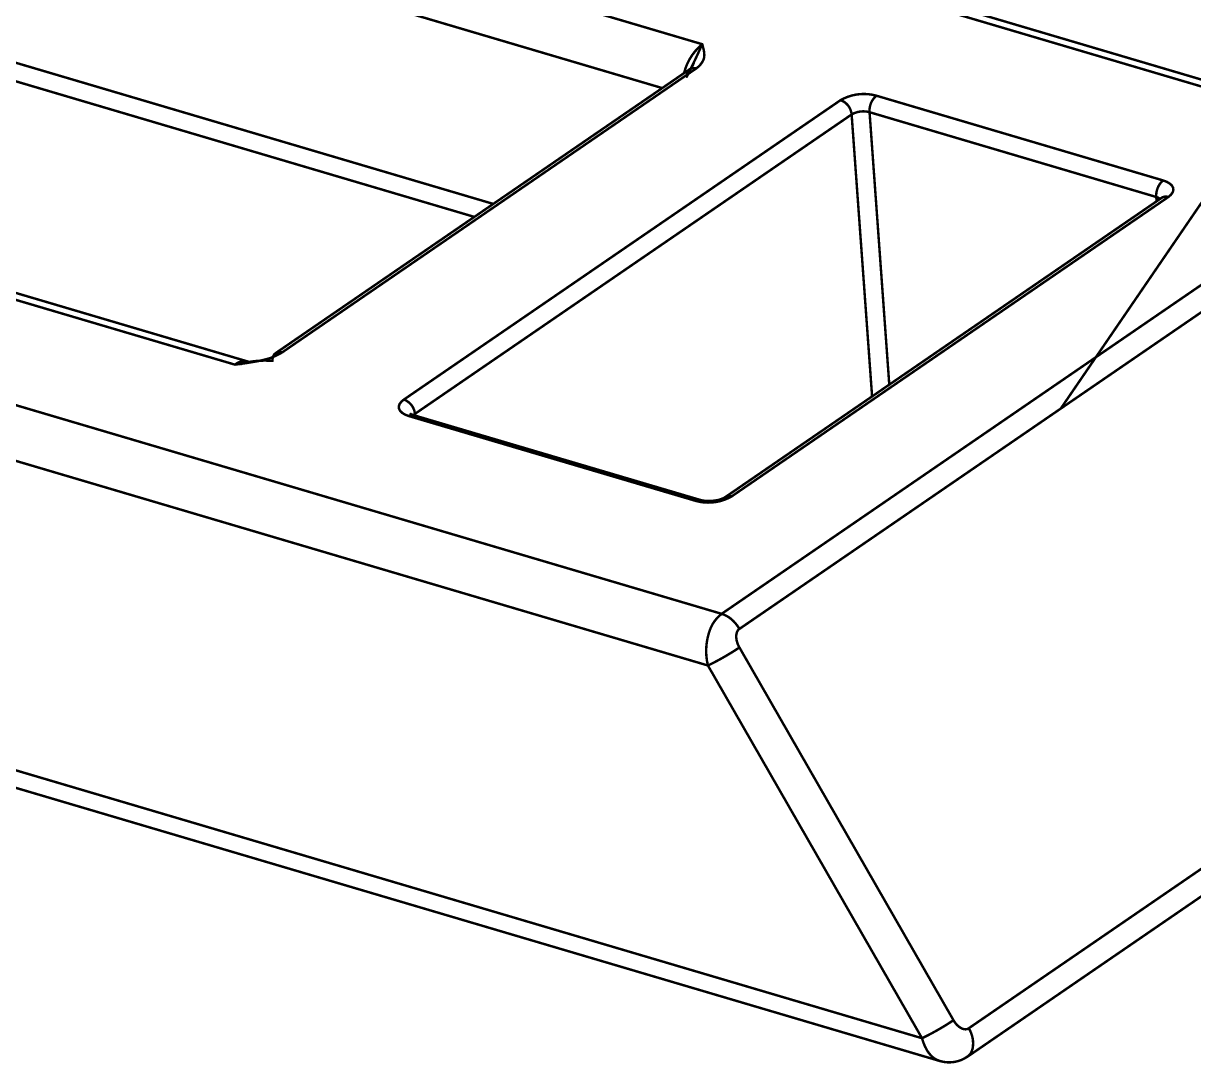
# Model space of a CAD drawing. Header units: inches. Extents: x 0 to 35.2, y -0.7 to 15.9.
# Drawn here: x 34.214 to 34.4536, y 9.4646 to 9.6776 of the extents above; entities that cross this region are included whole.
import ezdxf

# ---------------------------------------------------------------- set-up
doc = ezdxf.new("R2010")
doc.units = ezdxf.units.IN
doc.header["$MEASUREMENT"] = 0
doc.layers.add('Board Outline', color=216, linetype='Continuous')
doc.layers.add('Dimensions', color=6, linetype='Continuous')

msp = doc.modelspace()

# ---------------------------------------------------------------- linework, layer by layer
at = {"layer": 'Board Outline', "const_width": 0.0005}
msp.add_lwpolyline([(34.42644, 9.59877), (34.60359, 9.85781)], dxfattribs=at)
at = {"layer": 'Board Outline', "const_width": 0.00025}
msp.add_lwpolyline([(34.42632, 9.59877, 1), (34.42657, 9.59877, 1)], format="xyb", close=True, dxfattribs=at)
at = {"layer": 'Dimensions', "const_width": 0.0005}
for points in [[(33.8725, 9.83837), (34.50087, 9.65263)], [(33.86976, 9.83775), (34.49663, 9.65247)], [(33.86248, 9.81835), (34.35301, 9.67336)], [(33.86457, 9.80633), (34.34481, 9.66438)], [(33.76677, 9.75274), (34.2573, 9.60775)], [(33.77304, 9.75231), (34.26004, 9.60836)], [(33.73012, 9.74202), (34.35698, 9.55673)], [(33.72591, 9.73186), (34.35417, 9.54615)], [(34.20265, 9.67245), (34.31022, 9.64066)], [(34.35192, 9.67098), (34.35301, 9.67336)], [(34.20125, 9.66907), (34.30634, 9.638)], [(34.26561, 9.61009), (34.35046, 9.66825)], [(34.26693, 9.61023), (34.35177, 9.6684)], [(34.34984, 9.6667), (34.35059, 9.66822)], [(34.2919, 9.6006), (34.38134, 9.66191)], [(34.38867, 9.66282), (34.44739, 9.64547)], [(34.29416, 9.59767), (34.3836, 9.65898)], [(34.3836, 9.65898), (34.38779, 9.60124)], [(34.38727, 9.65944), (34.44599, 9.64208)], [(34.38727, 9.65944), (34.39131, 9.60366)], [(34.35698, 9.55673), (34.49663, 9.65247)], [(34.36062, 9.55364), (34.50027, 9.64937)], [(34.44739, 9.64547), (34.44815, 9.64518)], [(34.44815, 9.64518), (34.44876, 9.64483)], [(34.44876, 9.64483), (34.4492, 9.64441)], [(34.4492, 9.64441), (34.44944, 9.64396)], [(34.44944, 9.64396), (34.44949, 9.64348)], [(34.3577, 9.58061), (34.44713, 9.64193)], [(34.35901, 9.58076), (34.44845, 9.64207)], [(34.44599, 9.64208), (34.44606, 9.64119)], [(34.44713, 9.64193), (34.44718, 9.64196)], [(34.44718, 9.64196), (34.44721, 9.64199)], [(34.44721, 9.64199), (34.44723, 9.642)], [(34.44845, 9.64207), (34.44898, 9.64252)], [(34.44898, 9.64252), (34.44933, 9.64299)], [(34.44933, 9.64299), (34.44949, 9.64348)], [(33.90455, 9.61569), (34.39802, 9.46983)], [(33.90687, 9.61141), (34.40205, 9.46505)], [(34.25751, 9.60783), (34.25915, 9.60813)], [(34.29137, 9.60016), (34.2919, 9.6006)], [(34.29086, 9.5992), (34.29102, 9.59968)], [(34.29086, 9.5992), (34.29091, 9.59872)], [(34.29091, 9.59872), (34.29115, 9.59826)], [(34.29102, 9.59968), (34.29137, 9.60016)], [(34.29115, 9.59826), (34.29159, 9.59785)], [(34.29159, 9.59785), (34.2922, 9.59749)], [(34.2922, 9.59749), (34.29296, 9.59721)], [(34.29296, 9.59721), (34.35168, 9.57985)], [(34.29387, 9.59741), (34.2939, 9.59745)], [(34.29387, 9.59741), (34.35259, 9.58005)], [(34.29387, 9.59741), (34.2939, 9.5974)], [(34.2939, 9.59745), (34.29416, 9.59767)], [(34.29416, 9.59767), (34.29419, 9.59732)], [(34.40759, 9.47187), (34.54724, 9.5676)], [(34.40726, 9.466), (34.5469, 9.56174)], [(34.36001, 9.5526), (34.36002, 9.55264)], [(34.36002, 9.55264), (34.36003, 9.55268)], [(34.36003, 9.55268), (34.36004, 9.55271)], [(34.36004, 9.55271), (34.36005, 9.55275)], [(34.36005, 9.55275), (34.36006, 9.55279)], [(34.36006, 9.55279), (34.36007, 9.55282)], [(34.36007, 9.55282), (34.36008, 9.55286)], [(34.36008, 9.55286), (34.36009, 9.55289)], [(34.36009, 9.55289), (34.3601, 9.55292)], [(34.3601, 9.55292), (34.36011, 9.55296)], [(34.36011, 9.55296), (34.36012, 9.55299)], [(34.36012, 9.55299), (34.36014, 9.55302)], [(34.36014, 9.55302), (34.36015, 9.55305)], [(34.36015, 9.55305), (34.36016, 9.55308)], [(34.36016, 9.55308), (34.36018, 9.55312)], [(34.36018, 9.55312), (34.36019, 9.55315)], [(34.36019, 9.55315), (34.36021, 9.55318)], [(34.36021, 9.55318), (34.36023, 9.5532)], [(34.36023, 9.5532), (34.36024, 9.55323)], [(34.36024, 9.55323), (34.36026, 9.55326)], [(34.36026, 9.55326), (34.36028, 9.55329)], [(34.36028, 9.55329), (34.3603, 9.55331)], [(34.3603, 9.55331), (34.36031, 9.55334)], [(34.36031, 9.55334), (34.36033, 9.55337)], [(34.36033, 9.55337), (34.36035, 9.55339)], [(34.36035, 9.55339), (34.36037, 9.55342)], [(34.36037, 9.55342), (34.36039, 9.55344)], [(34.36039, 9.55344), (34.36041, 9.55346)], [(34.36041, 9.55346), (34.36043, 9.55348)], [(34.36043, 9.55348), (34.36046, 9.55351)], [(34.36046, 9.55351), (34.36048, 9.55353)], [(34.36048, 9.55353), (34.3605, 9.55355)], [(34.3605, 9.55355), (34.36052, 9.55357)], [(34.36052, 9.55357), (34.36055, 9.55359)], [(34.36055, 9.55359), (34.36057, 9.55361)], [(34.36057, 9.55361), (34.36059, 9.55362)], [(34.36059, 9.55362), (34.36062, 9.55364)], [(34.35997, 9.55229), (34.35998, 9.55233)], [(34.35997, 9.55225), (34.35997, 9.55229)], [(34.35997, 9.55221), (34.35997, 9.55225)], [(34.35997, 9.55217), (34.35997, 9.55221)], [(34.35997, 9.55212), (34.35997, 9.55217)], [(34.35997, 9.55208), (34.35997, 9.55212)], [(34.35997, 9.55208), (34.35997, 9.55204)], [(34.35997, 9.55204), (34.35997, 9.552)], [(34.35997, 9.552), (34.35997, 9.55195)], [(34.35997, 9.55195), (34.35997, 9.55191)], [(34.35997, 9.55191), (34.35997, 9.55187)], [(34.35997, 9.55187), (34.35998, 9.55182)], [(34.35998, 9.55237), (34.35999, 9.55241)], [(34.35998, 9.55233), (34.35998, 9.55237)], [(34.35998, 9.55182), (34.35998, 9.55178)], [(34.35998, 9.55178), (34.35998, 9.55174)], [(34.35998, 9.55174), (34.35999, 9.55169)], [(34.35999, 9.55249), (34.36, 9.55253)], [(34.35999, 9.55245), (34.35999, 9.55249)], [(34.35999, 9.55241), (34.35999, 9.55245)], [(34.35999, 9.55169), (34.35999, 9.55165)], [(34.35999, 9.55165), (34.36, 9.5516)], [(34.36, 9.55253), (34.36001, 9.55257)], [(34.36, 9.5516), (34.36001, 9.55156)], [(34.36001, 9.55257), (34.36001, 9.5526)], [(34.36001, 9.55156), (34.36001, 9.55151)], [(34.36001, 9.55151), (34.36002, 9.55147)], [(34.36002, 9.55147), (34.36003, 9.55142)], [(34.36003, 9.55142), (34.36004, 9.55138)], [(34.36004, 9.55138), (34.36005, 9.55133)], [(34.36005, 9.55133), (34.36005, 9.55129)], [(34.36005, 9.55129), (34.36006, 9.55124)], [(34.36006, 9.55124), (34.36008, 9.55119)], [(34.36008, 9.55119), (34.36009, 9.55115)], [(34.36009, 9.55115), (34.3601, 9.5511)], [(34.3601, 9.5511), (34.36011, 9.55106)], [(34.36011, 9.55106), (34.36012, 9.55101)], [(34.36012, 9.55101), (34.36014, 9.55096)], [(34.36014, 9.55096), (34.36015, 9.55092)], [(34.36015, 9.55092), (34.36016, 9.55087)], [(34.36016, 9.55087), (34.36018, 9.55083)], [(34.36018, 9.55083), (34.36019, 9.55078)], [(34.36019, 9.55078), (34.36021, 9.55073)], [(34.36021, 9.55073), (34.36022, 9.55069)], [(34.36022, 9.55069), (34.36024, 9.55064)], [(34.36024, 9.55064), (34.36026, 9.5506)], [(34.36026, 9.5506), (34.36027, 9.55055)], [(34.36027, 9.55055), (34.36029, 9.55051)], [(34.36029, 9.55051), (34.36031, 9.55046)], [(34.36031, 9.55046), (34.36033, 9.55041)], [(34.36033, 9.55041), (34.36035, 9.55037)], [(34.36035, 9.55037), (34.36037, 9.55032)], [(34.36037, 9.55032), (34.36039, 9.55028)], [(34.36039, 9.55028), (34.36041, 9.55023)], [(34.36041, 9.55023), (34.36043, 9.55019)], [(34.36043, 9.55019), (34.36045, 9.55015)], [(34.36045, 9.55015), (34.36047, 9.5501)], [(34.36047, 9.5501), (34.3605, 9.55006)], [(34.3605, 9.55006), (34.36052, 9.55001)], [(34.36052, 9.55001), (34.36054, 9.54997)], [(34.36054, 9.54997), (34.36057, 9.54993)], [(34.36057, 9.54993), (34.36059, 9.54988)], [(34.36059, 9.54988), (34.36062, 9.54984)], [(34.36062, 9.54984), (34.40446, 9.47352)], [(34.35417, 9.54615), (34.39802, 9.46983)], [(34.40446, 9.47352), (34.40448, 9.47348)], [(34.40448, 9.47348), (34.40451, 9.47343)], [(34.40451, 9.47343), (34.40453, 9.47339)], [(34.40453, 9.47339), (34.40456, 9.47335)], [(34.40456, 9.47335), (34.40459, 9.47331)], [(34.40459, 9.47331), (34.40461, 9.47327)], [(34.40461, 9.47327), (34.40464, 9.47323)], [(34.40464, 9.47323), (34.40467, 9.47319)], [(34.40467, 9.47319), (34.40469, 9.47314)], [(34.40469, 9.47314), (34.40472, 9.47311)], [(34.40472, 9.47311), (34.40475, 9.47307)], [(34.40475, 9.47307), (34.40478, 9.47303)], [(34.40478, 9.47303), (34.40481, 9.47299)], [(34.40481, 9.47299), (34.40484, 9.47295)], [(34.40484, 9.47295), (34.40487, 9.47291)], [(34.40487, 9.47291), (34.4049, 9.47287)], [(34.4049, 9.47287), (34.40493, 9.47284)], [(34.40493, 9.47284), (34.40496, 9.4728)], [(34.40496, 9.4728), (34.40499, 9.47276)], [(34.40499, 9.47276), (34.40502, 9.47273)], [(34.40502, 9.47273), (34.40505, 9.47269)], [(34.40505, 9.47269), (34.40508, 9.47266)], [(34.40508, 9.47266), (34.40511, 9.47262)], [(34.40511, 9.47262), (34.40514, 9.47259)], [(34.40514, 9.47259), (34.40518, 9.47256)], [(34.40518, 9.47256), (34.40521, 9.47252)], [(34.40521, 9.47252), (34.40524, 9.47249)], [(34.40524, 9.47249), (34.40527, 9.47246)], [(34.40527, 9.47246), (34.40531, 9.47243)], [(34.40531, 9.47243), (34.40534, 9.4724)], [(34.40534, 9.4724), (34.40537, 9.47237)], [(34.40537, 9.47237), (34.40541, 9.47234)], [(34.40541, 9.47234), (34.40544, 9.47231)], [(34.40544, 9.47231), (34.40547, 9.47228)], [(34.40547, 9.47228), (34.40551, 9.47225)], [(34.40551, 9.47225), (34.40554, 9.47223)], [(34.40554, 9.47223), (34.40558, 9.4722)], [(34.40558, 9.4722), (34.40561, 9.47217)], [(34.40561, 9.47217), (34.40564, 9.47215)], [(34.40564, 9.47215), (34.40568, 9.47212)], [(34.40568, 9.47212), (34.40571, 9.4721)], [(34.40571, 9.4721), (34.40575, 9.47207)], [(34.40575, 9.47207), (34.40578, 9.47205)], [(34.40578, 9.47205), (34.40582, 9.47203)], [(34.40582, 9.47203), (34.40585, 9.47201)], [(34.40585, 9.47201), (34.40589, 9.47198)], [(34.40589, 9.47198), (34.40592, 9.47196)], [(34.40592, 9.47196), (34.40596, 9.47194)], [(34.40596, 9.47194), (34.40599, 9.47192)], [(34.40599, 9.47192), (34.40602, 9.47191)], [(34.40602, 9.47191), (34.40606, 9.47189)], [(34.40606, 9.47189), (34.40609, 9.47187)], [(34.40609, 9.47187), (34.40613, 9.47185)], [(34.40613, 9.47185), (34.40616, 9.47184)], [(34.40616, 9.47184), (34.4062, 9.47182)], [(34.4062, 9.47182), (34.40623, 9.47181)], [(34.40623, 9.47181), (34.40627, 9.47179)], [(34.40627, 9.47179), (34.4063, 9.47178)], [(34.4063, 9.47178), (34.40634, 9.47177)], [(34.40634, 9.47177), (34.40637, 9.47176)], [(34.40637, 9.47176), (34.40641, 9.47175)], [(34.40641, 9.47175), (34.40644, 9.47173)], [(34.40644, 9.47173), (34.40647, 9.47173)], [(34.40647, 9.47173), (34.40651, 9.47172)], [(34.40651, 9.47172), (34.40654, 9.47171)], [(34.40654, 9.47171), (34.40658, 9.4717)], [(34.40658, 9.4717), (34.40661, 9.47169)], [(34.40661, 9.47169), (34.40664, 9.47169)], [(34.40664, 9.47169), (34.40668, 9.47168)], [(34.40668, 9.47168), (34.40671, 9.47168)], [(34.40671, 9.47168), (34.40674, 9.47167)], [(34.40674, 9.47167), (34.40678, 9.47167)], [(34.40678, 9.47167), (34.40681, 9.47167)], [(34.40681, 9.47167), (34.40684, 9.47167)], [(34.40684, 9.47167), (34.40687, 9.47166)], [(34.40687, 9.47166), (34.40691, 9.47166)], [(34.40691, 9.47166), (34.40694, 9.47166)], [(34.40694, 9.47166), (34.40697, 9.47166)], [(34.40697, 9.47166), (34.407, 9.47167)], [(34.407, 9.47167), (34.40703, 9.47167)], [(34.40703, 9.47167), (34.40706, 9.47167)], [(34.40706, 9.47167), (34.40709, 9.47168)], [(34.40709, 9.47168), (34.40712, 9.47168)], [(34.40712, 9.47168), (34.40715, 9.47169)], [(34.40715, 9.47169), (34.40718, 9.47169)], [(34.40718, 9.47169), (34.40721, 9.4717)], [(34.40721, 9.4717), (34.40724, 9.47171)], [(34.40724, 9.47171), (34.40727, 9.47171)], [(34.40727, 9.47171), (34.4073, 9.47172)], [(34.4073, 9.47172), (34.40733, 9.47173)], [(34.40733, 9.47173), (34.40736, 9.47174)], [(34.40736, 9.47174), (34.40738, 9.47175)], [(34.40738, 9.47175), (34.40741, 9.47177)], [(34.40741, 9.47177), (34.40744, 9.47178)], [(34.40744, 9.47178), (34.40747, 9.47179)], [(34.40747, 9.47179), (34.40749, 9.47181)], [(34.40749, 9.47181), (34.40752, 9.47182)], [(34.40752, 9.47182), (34.40754, 9.47184)], [(34.40754, 9.47184), (34.40757, 9.47185)], [(34.40757, 9.47185), (34.40759, 9.47187)]]:
    msp.add_lwpolyline(points, dxfattribs=at)
for points in [[(34.34928, 9.66744, -0.163837), (34.35301, 9.67336)], [(34.35301, 9.67336, -0.013969), (34.35327, 9.67237)], [(34.35192, 9.67098, -0.005117), (34.35059, 9.66822)], [(34.35332, 9.67035, -0.148823), (34.35177, 9.6684)], [(34.35327, 9.67237, -0.042697), (34.35342, 9.67137)], [(34.35342, 9.67137, -0.07954), (34.35332, 9.67035)], [(34.3499, 9.66739, -0.224634), (34.35057, 9.66832)], [(34.35059, 9.66834, -0.018226), (34.3504, 9.6682)], [(34.35057, 9.66832, -0.184757), (34.35177, 9.6684)], [(34.35078, 9.66852, -0.047562), (34.35059, 9.66834)], [(34.35094, 9.66877, -0.053306), (34.35078, 9.66852)], [(34.35124, 9.66944, -0.030001), (34.35094, 9.66877)], [(34.34984, 9.6667, -0.039368), (34.3499, 9.66739)], [(34.38134, 9.66191, -0.200602), (34.38867, 9.66282)], [(34.38134, 9.66191, -0.290623), (34.3836, 9.65898)], [(34.38727, 9.65944, -0.239837), (34.38867, 9.66282)], [(34.3836, 9.65898, -0.200602), (34.38727, 9.65944)], [(34.44599, 9.64208, -0.239837), (34.44739, 9.64547)], [(34.44599, 9.64208, -0.113803), (34.44677, 9.64168)], [(34.44713, 9.64193, -0.230341), (34.44845, 9.64207)], [(34.44723, 9.642, -15.523691), (34.44723, 9.642)], [(34.2653, 9.60978, -0.333181), (34.26693, 9.61023)], [(34.26693, 9.61023, -0.028321), (34.2654, 9.60944)], [(34.2573, 9.60775, -0.234746), (34.26001, 9.60837)], [(34.26152, 9.60838, -0.013431), (34.2573, 9.60775)], [(34.25858, 9.60787, -0.017977), (34.25941, 9.60829)], [(34.25915, 9.60813, -0.009772), (34.26075, 9.60839)], [(34.25941, 9.60829, -0.050543), (34.2597, 9.60839)], [(34.2597, 9.60839, -0.095775), (34.25989, 9.60839)], [(34.25989, 9.60839, -0.058675), (34.26001, 9.60835)], [(34.26075, 9.60839, -0.01844), (34.26226, 9.60855)], [(34.26355, 9.60882, -0.017766), (34.26152, 9.60838)], [(34.26226, 9.60855, -0.025749), (34.265, 9.60854)], [(34.2654, 9.60944, -0.037507), (34.26355, 9.60882)], [(34.265, 9.60854, -0.164106), (34.2653, 9.60978)], [(34.2919, 9.6006, -0.290623), (34.29416, 9.59767)], [(34.29296, 9.59721, -0.237149), (34.29387, 9.59741)], [(34.29332, 9.59764, -4.827814), (34.29331, 9.59765)], [(34.29339, 9.5976, -0.01465), (34.29331, 9.59765)], [(34.29352, 9.59754, -0.03661), (34.29339, 9.5976)], [(34.29387, 9.59741, -0.02068), (34.29352, 9.59754)], [(34.35901, 9.58076, -0.200602), (34.35168, 9.57985)], [(34.35168, 9.57985, -0.234903), (34.35259, 9.58006)], [(34.35357, 9.57987, -0.039025), (34.35259, 9.58005)], [(34.35599, 9.57999, -0.072564), (34.35357, 9.57987)], [(34.3577, 9.58061, -0.094352), (34.35599, 9.57999)], [(34.35771, 9.58063, -0.22594), (34.35901, 9.58076)], [(34.35456, 9.55339, -0.143634), (34.35698, 9.55673)], [(34.35698, 9.55673, -0.122284), (34.35937, 9.55526)], [(34.35937, 9.55526, -0.063477), (34.36062, 9.55364)], [(34.35417, 9.54615, -0.149235), (34.35456, 9.55339)], [(34.35947, 9.54909, -0.013992), (34.35671, 9.54746)], [(34.36062, 9.54984, -0.004807), (34.35947, 9.54909)], [(34.35671, 9.54746, -0.015908), (34.35417, 9.54615)], [(34.40199, 9.47196, -0.014201), (34.3992, 9.47042)], [(34.40446, 9.47352, -0.015194), (34.40199, 9.47196)], [(34.40759, 9.47187, -0.184827), (34.40839, 9.46778)], [(34.3992, 9.47042, -0.005116), (34.39802, 9.46983)], [(34.39903, 9.46737, -0.068442), (34.39802, 9.46983)], [(34.39975, 9.46641, -0.042882), (34.39903, 9.46737)], [(34.40057, 9.46568, -0.064772), (34.39975, 9.46641)], [(34.40795, 9.4667, -0.149546), (34.40715, 9.46599)], [(34.40839, 9.46778, -0.080656), (34.40795, 9.4667)], [(34.40148, 9.46525, -0.056444), (34.40057, 9.46568)], [(34.40717, 9.46596, -0.240384), (34.40123, 9.46532)]]:
    msp.add_lwpolyline(points, format="xyb", dxfattribs=at)
at = {"layer": 'Dimensions', "const_width": 0.00025}
for points in [[(34.35289, 9.67336, 1), (34.35314, 9.67336, 1)], [(34.35289, 9.67336, 1), (34.35314, 9.67336, 1)], [(34.35289, 9.67336, 1), (34.35314, 9.67336, 1)], [(34.35289, 9.67336, 1), (34.35314, 9.67336, 1)], [(34.3518, 9.67098, 1), (34.35205, 9.67098, 1)], [(34.3518, 9.67098, 1), (34.35205, 9.67098, 1)], [(34.35315, 9.67237, 1), (34.3534, 9.67237, 1)], [(34.35315, 9.67237, 1), (34.3534, 9.67237, 1)], [(34.35319, 9.67035, 1), (34.35344, 9.67035, 1)], [(34.35319, 9.67035, 1), (34.35344, 9.67035, 1)], [(34.35329, 9.67137, 1), (34.35354, 9.67137, 1)], [(34.35329, 9.67137, 1), (34.35354, 9.67137, 1)], [(34.35027, 9.6682, 1), (34.35052, 9.6682, 1)], [(34.35033, 9.66825, 1), (34.35058, 9.66825, 1)], [(34.35045, 9.66832, 1), (34.3507, 9.66832, 1)], [(34.35045, 9.66832, 1), (34.3507, 9.66832, 1)], [(34.35047, 9.66834, 1), (34.35072, 9.66834, 1)], [(34.35047, 9.66834, 1), (34.35072, 9.66834, 1)], [(34.35046, 9.66822, 1), (34.35072, 9.66822, 1)], [(34.35046, 9.66822, 1), (34.35072, 9.66822, 1)], [(34.35065, 9.66852, 1), (34.3509, 9.66852, 1)], [(34.35065, 9.66852, 1), (34.3509, 9.66852, 1)], [(34.35082, 9.66877, 1), (34.35107, 9.66877, 1)], [(34.35082, 9.66877, 1), (34.35107, 9.66877, 1)], [(34.35112, 9.66944, 1), (34.35137, 9.66944, 1)], [(34.35165, 9.6684, 1), (34.3519, 9.6684, 1)], [(34.35165, 9.6684, 1), (34.3519, 9.6684, 1)], [(34.35165, 9.6684, 1), (34.3519, 9.6684, 1)], [(34.34916, 9.66744, 1), (34.34941, 9.66744, 1)], [(34.34972, 9.6667, 1), (34.34997, 9.6667, 1)], [(34.34972, 9.6667, 1), (34.34997, 9.6667, 1)], [(34.34978, 9.66739, 1), (34.35003, 9.66739, 1)], [(34.34978, 9.66739, 1), (34.35003, 9.66739, 1)], [(34.34469, 9.66438, 1), (34.34494, 9.66438, 1)], [(34.38121, 9.66191, 1), (34.38146, 9.66191, 1)], [(34.38121, 9.66191, 1), (34.38146, 9.66191, 1)], [(34.38121, 9.66191, 1), (34.38146, 9.66191, 1)], [(34.38854, 9.66282, 1), (34.38879, 9.66282, 1)], [(34.38854, 9.66282, 1), (34.38879, 9.66282, 1)], [(34.38854, 9.66282, 1), (34.38879, 9.66282, 1)], [(34.38348, 9.65898, 1), (34.38373, 9.65898, 1)], [(34.38348, 9.65898, 1), (34.38373, 9.65898, 1)], [(34.38348, 9.65898, 1), (34.38373, 9.65898, 1)], [(34.38348, 9.65898, 1), (34.38373, 9.65898, 1)], [(34.38714, 9.65944, 1), (34.38739, 9.65944, 1)], [(34.38714, 9.65944, 1), (34.38739, 9.65944, 1)], [(34.38714, 9.65944, 1), (34.38739, 9.65944, 1)], [(34.38714, 9.65944, 1), (34.38739, 9.65944, 1)], [(34.44727, 9.64547, 1), (34.44752, 9.64547, 1)], [(34.44727, 9.64547, 1), (34.44752, 9.64547, 1)], [(34.44727, 9.64547, 1), (34.44752, 9.64547, 1)], [(34.44803, 9.64518, 1), (34.44828, 9.64518, 1)], [(34.44803, 9.64518, 1), (34.44828, 9.64518, 1)], [(34.44864, 9.64483, 1), (34.44889, 9.64483, 1)], [(34.44864, 9.64483, 1), (34.44889, 9.64483, 1)], [(34.44907, 9.64441, 1), (34.44932, 9.64441, 1)], [(34.44907, 9.64441, 1), (34.44932, 9.64441, 1)], [(34.44932, 9.64396, 1), (34.44957, 9.64396, 1)], [(34.44932, 9.64396, 1), (34.44957, 9.64396, 1)], [(34.44587, 9.64208, 1), (34.44612, 9.64208, 1)], [(34.44587, 9.64208, 1), (34.44612, 9.64208, 1)], [(34.44587, 9.64208, 1), (34.44612, 9.64208, 1)], [(34.44587, 9.64208, 1), (34.44612, 9.64208, 1)], [(34.44665, 9.64168, 1), (34.4469, 9.64168, 1)], [(34.44701, 9.64193, 1), (34.44726, 9.64193, 1)], [(34.44701, 9.64193, 1), (34.44726, 9.64193, 1)], [(34.44701, 9.64193, 1), (34.44726, 9.64193, 1)], [(34.44705, 9.64196, 1), (34.44731, 9.64196, 1)], [(34.44705, 9.64196, 1), (34.44731, 9.64196, 1)], [(34.44709, 9.64199, 1), (34.44734, 9.64199, 1)], [(34.44709, 9.64199, 1), (34.44734, 9.64199, 1)], [(34.44711, 9.642, 1), (34.44736, 9.642, 1)], [(34.44711, 9.642, 1), (34.44736, 9.642, 1)], [(34.44711, 9.642, 1), (34.44736, 9.642, 1)], [(34.44833, 9.64207, 1), (34.44858, 9.64207, 1)], [(34.44833, 9.64207, 1), (34.44858, 9.64207, 1)], [(34.44833, 9.64207, 1), (34.44858, 9.64207, 1)], [(34.44886, 9.64252, 1), (34.44911, 9.64252, 1)], [(34.44886, 9.64252, 1), (34.44911, 9.64252, 1)], [(34.44921, 9.64299, 1), (34.44946, 9.64299, 1)], [(34.44921, 9.64299, 1), (34.44946, 9.64299, 1)], [(34.44936, 9.64348, 1), (34.44961, 9.64348, 1)], [(34.44936, 9.64348, 1), (34.44961, 9.64348, 1)], [(34.31009, 9.64066, 1), (34.31034, 9.64066, 1)], [(34.44593, 9.64119, 1), (34.44618, 9.64119, 1)], [(34.30621, 9.638, 1), (34.30646, 9.638, 1)], [(34.26681, 9.61023, 1), (34.26706, 9.61023, 1)], [(34.26681, 9.61023, 1), (34.26706, 9.61023, 1)], [(34.26681, 9.61023, 1), (34.26706, 9.61023, 1)], [(34.25718, 9.60775, 1), (34.25743, 9.60775, 1)], [(34.25718, 9.60775, 1), (34.25743, 9.60775, 1)], [(34.25718, 9.60775, 1), (34.25743, 9.60775, 1)], [(34.25739, 9.60783, 1), (34.25764, 9.60783, 1)], [(34.25845, 9.60787, 1), (34.2587, 9.60787, 1)], [(34.25903, 9.60813, 1), (34.25928, 9.60813, 1)], [(34.25903, 9.60813, 1), (34.25928, 9.60813, 1)], [(34.25929, 9.60829, 1), (34.25954, 9.60829, 1)], [(34.25929, 9.60829, 1), (34.25954, 9.60829, 1)], [(34.25958, 9.60839, 1), (34.25983, 9.60839, 1)], [(34.25958, 9.60839, 1), (34.25983, 9.60839, 1)], [(34.25976, 9.60839, 1), (34.26001, 9.60839, 1)], [(34.25976, 9.60839, 1), (34.26001, 9.60839, 1)], [(34.25989, 9.60837, 1), (34.26014, 9.60837, 1)], [(34.25989, 9.60835, 1), (34.26014, 9.60835, 1)], [(34.25991, 9.60836, 1), (34.26016, 9.60836, 1)], [(34.26062, 9.60839, 1), (34.26087, 9.60839, 1)], [(34.26062, 9.60839, 1), (34.26087, 9.60839, 1)], [(34.2614, 9.60838, 1), (34.26165, 9.60838, 1)], [(34.2614, 9.60838, 1), (34.26165, 9.60838, 1)], [(34.26213, 9.60855, 1), (34.26238, 9.60855, 1)], [(34.26213, 9.60855, 1), (34.26238, 9.60855, 1)], [(34.26343, 9.60882, 1), (34.26368, 9.60882, 1)], [(34.26342, 9.60882, 1), (34.26367, 9.60882, 1)], [(34.26488, 9.60854, 1), (34.26513, 9.60854, 1)], [(34.26488, 9.60854, 1), (34.26513, 9.60854, 1)], [(34.26517, 9.60978, 1), (34.26542, 9.60978, 1)], [(34.26517, 9.60978, 1), (34.26542, 9.60978, 1)], [(34.26528, 9.60944, 1), (34.26553, 9.60944, 1)], [(34.26528, 9.60944, 1), (34.26553, 9.60944, 1)], [(34.26549, 9.61009, 1), (34.26574, 9.61009, 1)], [(34.39119, 9.60366, 1), (34.39144, 9.60366, 1)], [(34.29177, 9.6006, 1), (34.29202, 9.6006, 1)], [(34.29177, 9.6006, 1), (34.29202, 9.6006, 1)], [(34.29177, 9.6006, 1), (34.29202, 9.6006, 1)], [(34.38766, 9.60124, 1), (34.38791, 9.60124, 1)], [(34.29074, 9.5992, 1), (34.29099, 9.5992, 1)], [(34.29074, 9.5992, 1), (34.29099, 9.5992, 1)], [(34.29078, 9.59872, 1), (34.29103, 9.59872, 1)], [(34.29078, 9.59872, 1), (34.29103, 9.59872, 1)], [(34.29089, 9.59968, 1), (34.29114, 9.59968, 1)], [(34.29089, 9.59968, 1), (34.29114, 9.59968, 1)], [(34.29103, 9.59826, 1), (34.29128, 9.59826, 1)], [(34.29103, 9.59826, 1), (34.29128, 9.59826, 1)], [(34.29124, 9.60016, 1), (34.29149, 9.60016, 1)], [(34.29124, 9.60016, 1), (34.29149, 9.60016, 1)], [(34.29146, 9.59785, 1), (34.29171, 9.59785, 1)], [(34.29146, 9.59785, 1), (34.29171, 9.59785, 1)], [(34.29207, 9.59749, 1), (34.29232, 9.59749, 1)], [(34.29207, 9.59749, 1), (34.29232, 9.59749, 1)], [(34.29283, 9.59721, 1), (34.29308, 9.59721, 1)], [(34.29283, 9.59721, 1), (34.29308, 9.59721, 1)], [(34.29283, 9.59721, 1), (34.29308, 9.59721, 1)], [(34.29319, 9.59765, 1), (34.29344, 9.59765, 1)], [(34.29319, 9.59765, 1), (34.29344, 9.59765, 1)], [(34.29319, 9.59764, 1), (34.29344, 9.59764, 1)], [(34.29327, 9.5976, 1), (34.29352, 9.5976, 1)], [(34.29327, 9.5976, 1), (34.29352, 9.5976, 1)], [(34.2934, 9.59754, 1), (34.29365, 9.59754, 1)], [(34.2934, 9.59754, 1), (34.29365, 9.59754, 1)], [(34.29374, 9.59741, 1), (34.29399, 9.59741, 1)], [(34.29374, 9.59741, 1), (34.29399, 9.59741, 1)], [(34.29374, 9.59741, 1), (34.29399, 9.59741, 1)], [(34.29374, 9.59741, 1), (34.29399, 9.59741, 1)], [(34.29374, 9.59741, 1), (34.29399, 9.59741, 1)], [(34.29377, 9.59745, 1), (34.29402, 9.59745, 1)], [(34.29377, 9.59745, 1), (34.29402, 9.59745, 1)], [(34.29378, 9.5974, 1), (34.29403, 9.5974, 1)], [(34.29404, 9.59767, 1), (34.29429, 9.59767, 1)], [(34.29404, 9.59767, 1), (34.29429, 9.59767, 1)], [(34.29404, 9.59767, 1), (34.29429, 9.59767, 1)], [(34.29404, 9.59767, 1), (34.29429, 9.59767, 1)], [(34.29406, 9.59732, 1), (34.29431, 9.59732, 1)], [(34.35156, 9.57985, 1), (34.35181, 9.57985, 1)], [(34.35156, 9.57985, 1), (34.35181, 9.57985, 1)], [(34.35156, 9.57985, 1), (34.35181, 9.57985, 1)], [(34.35247, 9.58005, 1), (34.35272, 9.58005, 1)], [(34.35246, 9.58006, 1), (34.35271, 9.58006, 1)], [(34.35247, 9.58005, 1), (34.35272, 9.58005, 1)], [(34.35345, 9.57987, 1), (34.3537, 9.57987, 1)], [(34.35345, 9.57987, 1), (34.3537, 9.57987, 1)], [(34.35587, 9.57999, 1), (34.35612, 9.57999, 1)], [(34.35587, 9.57999, 1), (34.35612, 9.57999, 1)], [(34.35757, 9.58061, 1), (34.35782, 9.58061, 1)], [(34.35757, 9.58061, 1), (34.35782, 9.58061, 1)], [(34.35759, 9.58063, 1), (34.35784, 9.58063, 1)], [(34.35889, 9.58076, 1), (34.35914, 9.58076, 1)], [(34.35889, 9.58076, 1), (34.35914, 9.58076, 1)], [(34.35889, 9.58076, 1), (34.35914, 9.58076, 1)], [(34.35685, 9.55673, 1), (34.3571, 9.55673, 1)], [(34.35685, 9.55673, 1), (34.3571, 9.55673, 1)], [(34.35685, 9.55673, 1), (34.3571, 9.55673, 1)], [(34.35685, 9.55673, 1), (34.3571, 9.55673, 1)], [(34.35925, 9.55526, 1), (34.3595, 9.55526, 1)], [(34.35925, 9.55526, 1), (34.3595, 9.55526, 1)], [(34.35443, 9.55339, 1), (34.35468, 9.55339, 1)], [(34.35443, 9.55339, 1), (34.35468, 9.55339, 1)], [(34.3599, 9.55264, 1), (34.36015, 9.55264, 1)], [(34.3599, 9.55264, 1), (34.36015, 9.55264, 1)], [(34.3599, 9.55268, 1), (34.36015, 9.55268, 1)], [(34.3599, 9.55268, 1), (34.36015, 9.55268, 1)], [(34.35991, 9.55271, 1), (34.36016, 9.55271, 1)], [(34.35991, 9.55271, 1), (34.36016, 9.55271, 1)], [(34.35992, 9.55275, 1), (34.36017, 9.55275, 1)], [(34.35992, 9.55275, 1), (34.36017, 9.55275, 1)], [(34.35993, 9.55279, 1), (34.36018, 9.55279, 1)], [(34.35993, 9.55279, 1), (34.36018, 9.55279, 1)], [(34.35994, 9.55282, 1), (34.36019, 9.55282, 1)], [(34.35994, 9.55282, 1), (34.36019, 9.55282, 1)], [(34.35995, 9.55286, 1), (34.3602, 9.55286, 1)], [(34.35995, 9.55286, 1), (34.3602, 9.55286, 1)], [(34.35996, 9.55289, 1), (34.36021, 9.55289, 1)], [(34.35996, 9.55289, 1), (34.36021, 9.55289, 1)], [(34.35997, 9.55292, 1), (34.36022, 9.55292, 1)], [(34.35997, 9.55292, 1), (34.36022, 9.55292, 1)], [(34.35999, 9.55296, 1), (34.36024, 9.55296, 1)], [(34.35999, 9.55296, 1), (34.36024, 9.55296, 1)], [(34.36, 9.55299, 1), (34.36025, 9.55299, 1)], [(34.36, 9.55299, 1), (34.36025, 9.55299, 1)], [(34.36001, 9.55302, 1), (34.36026, 9.55302, 1)], [(34.36001, 9.55302, 1), (34.36026, 9.55302, 1)], [(34.36003, 9.55305, 1), (34.36028, 9.55305, 1)], [(34.36003, 9.55305, 1), (34.36028, 9.55305, 1)], [(34.36004, 9.55308, 1), (34.36029, 9.55308, 1)], [(34.36004, 9.55308, 1), (34.36029, 9.55308, 1)], [(34.36005, 9.55312, 1), (34.3603, 9.55312, 1)], [(34.36005, 9.55312, 1), (34.3603, 9.55312, 1)], [(34.36007, 9.55315, 1), (34.36032, 9.55315, 1)], [(34.36007, 9.55315, 1), (34.36032, 9.55315, 1)], [(34.36008, 9.55318, 1), (34.36033, 9.55318, 1)], [(34.36008, 9.55318, 1), (34.36033, 9.55318, 1)], [(34.3601, 9.5532, 1), (34.36035, 9.5532, 1)], [(34.3601, 9.5532, 1), (34.36035, 9.5532, 1)], [(34.36012, 9.55323, 1), (34.36037, 9.55323, 1)], [(34.36012, 9.55323, 1), (34.36037, 9.55323, 1)], [(34.36013, 9.55326, 1), (34.36038, 9.55326, 1)], [(34.36013, 9.55326, 1), (34.36038, 9.55326, 1)], [(34.36015, 9.55329, 1), (34.3604, 9.55329, 1)], [(34.36015, 9.55329, 1), (34.3604, 9.55329, 1)], [(34.36017, 9.55331, 1), (34.36042, 9.55331, 1)], [(34.36017, 9.55331, 1), (34.36042, 9.55331, 1)], [(34.36019, 9.55334, 1), (34.36044, 9.55334, 1)], [(34.36019, 9.55334, 1), (34.36044, 9.55334, 1)], [(34.36021, 9.55337, 1), (34.36046, 9.55337, 1)], [(34.36021, 9.55337, 1), (34.36046, 9.55337, 1)], [(34.36023, 9.55339, 1), (34.36048, 9.55339, 1)], [(34.36023, 9.55339, 1), (34.36048, 9.55339, 1)], [(34.36025, 9.55342, 1), (34.3605, 9.55342, 1)], [(34.36025, 9.55342, 1), (34.3605, 9.55342, 1)], [(34.36027, 9.55344, 1), (34.36052, 9.55344, 1)], [(34.36027, 9.55344, 1), (34.36052, 9.55344, 1)], [(34.36029, 9.55346, 1), (34.36054, 9.55346, 1)], [(34.36029, 9.55346, 1), (34.36054, 9.55346, 1)], [(34.36031, 9.55348, 1), (34.36056, 9.55348, 1)], [(34.36031, 9.55348, 1), (34.36056, 9.55348, 1)], [(34.36033, 9.55351, 1), (34.36058, 9.55351, 1)], [(34.36033, 9.55351, 1), (34.36058, 9.55351, 1)], [(34.36035, 9.55353, 1), (34.3606, 9.55353, 1)], [(34.36035, 9.55353, 1), (34.3606, 9.55353, 1)], [(34.36037, 9.55355, 1), (34.36062, 9.55355, 1)], [(34.36037, 9.55355, 1), (34.36062, 9.55355, 1)], [(34.3604, 9.55357, 1), (34.36065, 9.55357, 1)], [(34.3604, 9.55357, 1), (34.36065, 9.55357, 1)], [(34.36042, 9.55359, 1), (34.36067, 9.55359, 1)], [(34.36042, 9.55359, 1), (34.36067, 9.55359, 1)], [(34.36044, 9.55361, 1), (34.36069, 9.55361, 1)], [(34.36044, 9.55361, 1), (34.36069, 9.55361, 1)], [(34.36047, 9.55362, 1), (34.36072, 9.55362, 1)], [(34.36047, 9.55362, 1), (34.36072, 9.55362, 1)], [(34.36049, 9.55364, 1), (34.36074, 9.55364, 1)], [(34.36049, 9.55364, 1), (34.36074, 9.55364, 1)], [(34.36049, 9.55364, 1), (34.36074, 9.55364, 1)], [(34.35985, 9.55229, 1), (34.3601, 9.55229, 1)], [(34.35985, 9.55229, 1), (34.3601, 9.55229, 1)], [(34.35985, 9.55225, 1), (34.3601, 9.55225, 1)], [(34.35985, 9.55225, 1), (34.3601, 9.55225, 1)], [(34.35984, 9.55221, 1), (34.36009, 9.55221, 1)], [(34.35984, 9.55221, 1), (34.36009, 9.55221, 1)], [(34.35984, 9.55217, 1), (34.36009, 9.55217, 1)], [(34.35984, 9.55217, 1), (34.36009, 9.55217, 1)], [(34.35984, 9.55212, 1), (34.36009, 9.55212, 1)], [(34.35984, 9.55212, 1), (34.36009, 9.55212, 1)], [(34.35984, 9.55208, 1), (34.36009, 9.55208, 1)], [(34.35984, 9.55208, 1), (34.36009, 9.55208, 1)], [(34.35984, 9.55204, 1), (34.36009, 9.55204, 1)], [(34.35984, 9.55204, 1), (34.36009, 9.55204, 1)], [(34.35984, 9.552, 1), (34.36009, 9.552, 1)], [(34.35984, 9.552, 1), (34.36009, 9.552, 1)], [(34.35984, 9.55195, 1), (34.36009, 9.55195, 1)], [(34.35984, 9.55195, 1), (34.36009, 9.55195, 1)], [(34.35985, 9.55191, 1), (34.3601, 9.55191, 1)], [(34.35985, 9.55191, 1), (34.3601, 9.55191, 1)], [(34.35985, 9.55187, 1), (34.3601, 9.55187, 1)], [(34.35985, 9.55187, 1), (34.3601, 9.55187, 1)], [(34.35986, 9.55237, 1), (34.36011, 9.55237, 1)], [(34.35986, 9.55237, 1), (34.36011, 9.55237, 1)], [(34.35985, 9.55233, 1), (34.3601, 9.55233, 1)], [(34.35985, 9.55233, 1), (34.3601, 9.55233, 1)], [(34.35985, 9.55182, 1), (34.3601, 9.55182, 1)], [(34.35985, 9.55182, 1), (34.3601, 9.55182, 1)], [(34.35986, 9.55178, 1), (34.36011, 9.55178, 1)], [(34.35986, 9.55178, 1), (34.36011, 9.55178, 1)], [(34.35986, 9.55174, 1), (34.36011, 9.55174, 1)], [(34.35986, 9.55174, 1), (34.36011, 9.55174, 1)], [(34.35986, 9.55245, 1), (34.36011, 9.55245, 1)], [(34.35986, 9.55245, 1), (34.36011, 9.55245, 1)], [(34.35986, 9.55241, 1), (34.36011, 9.55241, 1)], [(34.35986, 9.55241, 1), (34.36011, 9.55241, 1)], [(34.35986, 9.55169, 1), (34.36011, 9.55169, 1)], [(34.35986, 9.55169, 1), (34.36011, 9.55169, 1)], [(34.35987, 9.55165, 1), (34.36012, 9.55165, 1)], [(34.35987, 9.55165, 1), (34.36012, 9.55165, 1)], [(34.35988, 9.55253, 1), (34.36013, 9.55253, 1)], [(34.35988, 9.55253, 1), (34.36013, 9.55253, 1)], [(34.35987, 9.55249, 1), (34.36012, 9.55249, 1)], [(34.35987, 9.55249, 1), (34.36012, 9.55249, 1)], [(34.35988, 9.5516, 1), (34.36012, 9.5516, 1)], [(34.35988, 9.5516, 1), (34.36012, 9.5516, 1)], [(34.35989, 9.5526, 1), (34.36014, 9.5526, 1)], [(34.35989, 9.5526, 1), (34.36014, 9.5526, 1)], [(34.35988, 9.55257, 1), (34.36013, 9.55257, 1)], [(34.35988, 9.55257, 1), (34.36013, 9.55257, 1)], [(34.35988, 9.55156, 1), (34.36013, 9.55156, 1)], [(34.35988, 9.55156, 1), (34.36013, 9.55156, 1)], [(34.35989, 9.55151, 1), (34.36014, 9.55151, 1)], [(34.35989, 9.55151, 1), (34.36014, 9.55151, 1)], [(34.3599, 9.55147, 1), (34.36015, 9.55147, 1)], [(34.3599, 9.55147, 1), (34.36015, 9.55147, 1)], [(34.3599, 9.55142, 1), (34.36015, 9.55142, 1)], [(34.3599, 9.55142, 1), (34.36015, 9.55142, 1)], [(34.35991, 9.55138, 1), (34.36016, 9.55138, 1)], [(34.35991, 9.55138, 1), (34.36016, 9.55138, 1)], [(34.35992, 9.55133, 1), (34.36017, 9.55133, 1)], [(34.35992, 9.55133, 1), (34.36017, 9.55133, 1)], [(34.35993, 9.55129, 1), (34.36018, 9.55129, 1)], [(34.35993, 9.55129, 1), (34.36018, 9.55129, 1)], [(34.35994, 9.55124, 1), (34.36019, 9.55124, 1)], [(34.35994, 9.55124, 1), (34.36019, 9.55124, 1)], [(34.35995, 9.55119, 1), (34.3602, 9.55119, 1)], [(34.35995, 9.55119, 1), (34.3602, 9.55119, 1)], [(34.35996, 9.55115, 1), (34.36021, 9.55115, 1)], [(34.35996, 9.55115, 1), (34.36021, 9.55115, 1)], [(34.35997, 9.5511, 1), (34.36022, 9.5511, 1)], [(34.35997, 9.5511, 1), (34.36022, 9.5511, 1)], [(34.35998, 9.55106, 1), (34.36023, 9.55106, 1)], [(34.35998, 9.55106, 1), (34.36023, 9.55106, 1)], [(34.36, 9.55101, 1), (34.36025, 9.55101, 1)], [(34.36, 9.55101, 1), (34.36025, 9.55101, 1)], [(34.36001, 9.55096, 1), (34.36026, 9.55096, 1)], [(34.36001, 9.55096, 1), (34.36026, 9.55096, 1)], [(34.36002, 9.55092, 1), (34.36027, 9.55092, 1)], [(34.36002, 9.55092, 1), (34.36027, 9.55092, 1)], [(34.36004, 9.55087, 1), (34.36029, 9.55087, 1)], [(34.36004, 9.55087, 1), (34.36029, 9.55087, 1)], [(34.36005, 9.55083, 1), (34.3603, 9.55083, 1)], [(34.36005, 9.55083, 1), (34.3603, 9.55083, 1)], [(34.36007, 9.55078, 1), (34.36032, 9.55078, 1)], [(34.36007, 9.55078, 1), (34.36032, 9.55078, 1)], [(34.36008, 9.55073, 1), (34.36033, 9.55073, 1)], [(34.36008, 9.55073, 1), (34.36033, 9.55073, 1)], [(34.3601, 9.55069, 1), (34.36035, 9.55069, 1)], [(34.3601, 9.55069, 1), (34.36035, 9.55069, 1)], [(34.36012, 9.55064, 1), (34.36037, 9.55064, 1)], [(34.36012, 9.55064, 1), (34.36037, 9.55064, 1)], [(34.36013, 9.5506, 1), (34.36038, 9.5506, 1)], [(34.36013, 9.5506, 1), (34.36038, 9.5506, 1)], [(34.36015, 9.55055, 1), (34.3604, 9.55055, 1)], [(34.36015, 9.55055, 1), (34.3604, 9.55055, 1)], [(34.36017, 9.55051, 1), (34.36042, 9.55051, 1)], [(34.36017, 9.55051, 1), (34.36042, 9.55051, 1)], [(34.36019, 9.55046, 1), (34.36044, 9.55046, 1)], [(34.36019, 9.55046, 1), (34.36044, 9.55046, 1)], [(34.36021, 9.55041, 1), (34.36046, 9.55041, 1)], [(34.36021, 9.55041, 1), (34.36046, 9.55041, 1)], [(34.36022, 9.55037, 1), (34.36047, 9.55037, 1)], [(34.36022, 9.55037, 1), (34.36047, 9.55037, 1)], [(34.36024, 9.55032, 1), (34.36049, 9.55032, 1)], [(34.36024, 9.55032, 1), (34.36049, 9.55032, 1)], [(34.36026, 9.55028, 1), (34.36051, 9.55028, 1)], [(34.36026, 9.55028, 1), (34.36051, 9.55028, 1)], [(34.36028, 9.55023, 1), (34.36053, 9.55023, 1)], [(34.36028, 9.55023, 1), (34.36053, 9.55023, 1)], [(34.35935, 9.54909, 1), (34.3596, 9.54909, 1)], [(34.35935, 9.54909, 1), (34.3596, 9.54909, 1)], [(34.36031, 9.55019, 1), (34.36056, 9.55019, 1)], [(34.36031, 9.55019, 1), (34.36056, 9.55019, 1)], [(34.36033, 9.55015, 1), (34.36058, 9.55015, 1)], [(34.36033, 9.55015, 1), (34.36058, 9.55015, 1)], [(34.36035, 9.5501, 1), (34.3606, 9.5501, 1)], [(34.36035, 9.5501, 1), (34.3606, 9.5501, 1)], [(34.36037, 9.55006, 1), (34.36062, 9.55006, 1)], [(34.36037, 9.55006, 1), (34.36062, 9.55006, 1)], [(34.36039, 9.55001, 1), (34.36064, 9.55001, 1)], [(34.36039, 9.55001, 1), (34.36064, 9.55001, 1)], [(34.36042, 9.54997, 1), (34.36067, 9.54997, 1)], [(34.36042, 9.54997, 1), (34.36067, 9.54997, 1)], [(34.36044, 9.54993, 1), (34.36069, 9.54993, 1)], [(34.36044, 9.54993, 1), (34.36069, 9.54993, 1)], [(34.36047, 9.54988, 1), (34.36072, 9.54988, 1)], [(34.36047, 9.54988, 1), (34.36072, 9.54988, 1)], [(34.36049, 9.54984, 1), (34.36074, 9.54984, 1)], [(34.36049, 9.54984, 1), (34.36074, 9.54984, 1)], [(34.36049, 9.54984, 1), (34.36074, 9.54984, 1)], [(34.35405, 9.54615, 1), (34.3543, 9.54615, 1)], [(34.35405, 9.54615, 1), (34.3543, 9.54615, 1)], [(34.35405, 9.54615, 1), (34.3543, 9.54615, 1)], [(34.35405, 9.54615, 1), (34.3543, 9.54615, 1)], [(34.35658, 9.54746, 1), (34.35683, 9.54746, 1)], [(34.35658, 9.54746, 1), (34.35683, 9.54746, 1)], [(34.40186, 9.47196, 1), (34.40211, 9.47196, 1)], [(34.40186, 9.47196, 1), (34.40211, 9.47196, 1)], [(34.40433, 9.47352, 1), (34.40458, 9.47352, 1)], [(34.40433, 9.47352, 1), (34.40458, 9.47352, 1)], [(34.40433, 9.47352, 1), (34.40458, 9.47352, 1)], [(34.40436, 9.47348, 1), (34.40461, 9.47348, 1)], [(34.40436, 9.47348, 1), (34.40461, 9.47348, 1)], [(34.40438, 9.47343, 1), (34.40463, 9.47343, 1)], [(34.40438, 9.47343, 1), (34.40463, 9.47343, 1)], [(34.40441, 9.47339, 1), (34.40466, 9.47339, 1)], [(34.40441, 9.47339, 1), (34.40466, 9.47339, 1)], [(34.40443, 9.47335, 1), (34.40468, 9.47335, 1)], [(34.40443, 9.47335, 1), (34.40468, 9.47335, 1)], [(34.40446, 9.47331, 1), (34.40471, 9.47331, 1)], [(34.40446, 9.47331, 1), (34.40471, 9.47331, 1)], [(34.40449, 9.47327, 1), (34.40474, 9.47327, 1)], [(34.40449, 9.47327, 1), (34.40474, 9.47327, 1)], [(34.40451, 9.47323, 1), (34.40476, 9.47323, 1)], [(34.40451, 9.47323, 1), (34.40476, 9.47323, 1)], [(34.40454, 9.47319, 1), (34.40479, 9.47319, 1)], [(34.40454, 9.47319, 1), (34.40479, 9.47319, 1)], [(34.40457, 9.47314, 1), (34.40482, 9.47314, 1)], [(34.40457, 9.47314, 1), (34.40482, 9.47314, 1)], [(34.4046, 9.47311, 1), (34.40485, 9.47311, 1)], [(34.4046, 9.47311, 1), (34.40485, 9.47311, 1)], [(34.40463, 9.47307, 1), (34.40488, 9.47307, 1)], [(34.40463, 9.47307, 1), (34.40488, 9.47307, 1)], [(34.40465, 9.47303, 1), (34.4049, 9.47303, 1)], [(34.40465, 9.47303, 1), (34.4049, 9.47303, 1)], [(34.40468, 9.47299, 1), (34.40493, 9.47299, 1)], [(34.40468, 9.47299, 1), (34.40493, 9.47299, 1)], [(34.40471, 9.47295, 1), (34.40496, 9.47295, 1)], [(34.40471, 9.47295, 1), (34.40496, 9.47295, 1)], [(34.40474, 9.47291, 1), (34.40499, 9.47291, 1)], [(34.40474, 9.47291, 1), (34.40499, 9.47291, 1)], [(34.40477, 9.47287, 1), (34.40502, 9.47287, 1)], [(34.40477, 9.47287, 1), (34.40502, 9.47287, 1)], [(34.4048, 9.47284, 1), (34.40505, 9.47284, 1)], [(34.4048, 9.47284, 1), (34.40505, 9.47284, 1)], [(34.40483, 9.4728, 1), (34.40508, 9.4728, 1)], [(34.40483, 9.4728, 1), (34.40508, 9.4728, 1)], [(34.40486, 9.47276, 1), (34.40511, 9.47276, 1)], [(34.40486, 9.47276, 1), (34.40511, 9.47276, 1)], [(34.40489, 9.47273, 1), (34.40514, 9.47273, 1)], [(34.40489, 9.47273, 1), (34.40514, 9.47273, 1)], [(34.40492, 9.47269, 1), (34.40517, 9.47269, 1)], [(34.40492, 9.47269, 1), (34.40517, 9.47269, 1)], [(34.40496, 9.47266, 1), (34.40521, 9.47266, 1)], [(34.40496, 9.47266, 1), (34.40521, 9.47266, 1)], [(34.40499, 9.47262, 1), (34.40524, 9.47262, 1)], [(34.40499, 9.47262, 1), (34.40524, 9.47262, 1)], [(34.40502, 9.47259, 1), (34.40527, 9.47259, 1)], [(34.40502, 9.47259, 1), (34.40527, 9.47259, 1)], [(34.40505, 9.47256, 1), (34.4053, 9.47256, 1)], [(34.40505, 9.47256, 1), (34.4053, 9.47256, 1)], [(34.40508, 9.47252, 1), (34.40533, 9.47252, 1)], [(34.40508, 9.47252, 1), (34.40533, 9.47252, 1)], [(34.40512, 9.47249, 1), (34.40537, 9.47249, 1)], [(34.40512, 9.47249, 1), (34.40537, 9.47249, 1)], [(34.40515, 9.47246, 1), (34.4054, 9.47246, 1)], [(34.40515, 9.47246, 1), (34.4054, 9.47246, 1)], [(34.40518, 9.47243, 1), (34.40543, 9.47243, 1)], [(34.40518, 9.47243, 1), (34.40543, 9.47243, 1)], [(34.40521, 9.4724, 1), (34.40546, 9.4724, 1)], [(34.40521, 9.4724, 1), (34.40546, 9.4724, 1)], [(34.40525, 9.47237, 1), (34.4055, 9.47237, 1)], [(34.40525, 9.47237, 1), (34.4055, 9.47237, 1)], [(34.40528, 9.47234, 1), (34.40553, 9.47234, 1)], [(34.40528, 9.47234, 1), (34.40553, 9.47234, 1)], [(34.40532, 9.47231, 1), (34.40557, 9.47231, 1)], [(34.40532, 9.47231, 1), (34.40557, 9.47231, 1)], [(34.40535, 9.47228, 1), (34.4056, 9.47228, 1)], [(34.40535, 9.47228, 1), (34.4056, 9.47228, 1)], [(34.40538, 9.47225, 1), (34.40563, 9.47225, 1)], [(34.40538, 9.47225, 1), (34.40563, 9.47225, 1)], [(34.40542, 9.47223, 1), (34.40567, 9.47223, 1)], [(34.40542, 9.47223, 1), (34.40567, 9.47223, 1)], [(34.40545, 9.4722, 1), (34.4057, 9.4722, 1)], [(34.40545, 9.4722, 1), (34.4057, 9.4722, 1)], [(34.40548, 9.47217, 1), (34.40573, 9.47217, 1)], [(34.40548, 9.47217, 1), (34.40573, 9.47217, 1)], [(34.40552, 9.47215, 1), (34.40577, 9.47215, 1)], [(34.40552, 9.47215, 1), (34.40577, 9.47215, 1)], [(34.40555, 9.47212, 1), (34.4058, 9.47212, 1)], [(34.40555, 9.47212, 1), (34.4058, 9.47212, 1)], [(34.40559, 9.4721, 1), (34.40584, 9.4721, 1)], [(34.40559, 9.4721, 1), (34.40584, 9.4721, 1)], [(34.40562, 9.47207, 1), (34.40587, 9.47207, 1)], [(34.40562, 9.47207, 1), (34.40587, 9.47207, 1)], [(34.40566, 9.47205, 1), (34.40591, 9.47205, 1)], [(34.40566, 9.47205, 1), (34.40591, 9.47205, 1)], [(34.40569, 9.47203, 1), (34.40594, 9.47203, 1)], [(34.40569, 9.47203, 1), (34.40594, 9.47203, 1)], [(34.40573, 9.47201, 1), (34.40598, 9.47201, 1)], [(34.40573, 9.47201, 1), (34.40598, 9.47201, 1)], [(34.40576, 9.47198, 1), (34.40601, 9.47198, 1)], [(34.40576, 9.47198, 1), (34.40601, 9.47198, 1)], [(34.4058, 9.47196, 1), (34.40605, 9.47196, 1)], [(34.4058, 9.47196, 1), (34.40605, 9.47196, 1)], [(34.40583, 9.47194, 1), (34.40608, 9.47194, 1)], [(34.40583, 9.47194, 1), (34.40608, 9.47194, 1)], [(34.40586, 9.47192, 1), (34.40611, 9.47192, 1)], [(34.40586, 9.47192, 1), (34.40611, 9.47192, 1)], [(34.4059, 9.47191, 1), (34.40615, 9.47191, 1)], [(34.4059, 9.47191, 1), (34.40615, 9.47191, 1)], [(34.40593, 9.47189, 1), (34.40618, 9.47189, 1)], [(34.40593, 9.47189, 1), (34.40618, 9.47189, 1)], [(34.40597, 9.47187, 1), (34.40622, 9.47187, 1)], [(34.40597, 9.47187, 1), (34.40622, 9.47187, 1)], [(34.406, 9.47185, 1), (34.40625, 9.47185, 1)], [(34.406, 9.47185, 1), (34.40625, 9.47185, 1)], [(34.40604, 9.47184, 1), (34.40629, 9.47184, 1)], [(34.40604, 9.47184, 1), (34.40629, 9.47184, 1)], [(34.40607, 9.47182, 1), (34.40632, 9.47182, 1)], [(34.40607, 9.47182, 1), (34.40632, 9.47182, 1)], [(34.40611, 9.47181, 1), (34.40636, 9.47181, 1)], [(34.40611, 9.47181, 1), (34.40636, 9.47181, 1)], [(34.40614, 9.47179, 1), (34.40639, 9.47179, 1)], [(34.40614, 9.47179, 1), (34.40639, 9.47179, 1)], [(34.40618, 9.47178, 1), (34.40643, 9.47178, 1)], [(34.40618, 9.47178, 1), (34.40643, 9.47178, 1)], [(34.40621, 9.47177, 1), (34.40646, 9.47177, 1)], [(34.40621, 9.47177, 1), (34.40646, 9.47177, 1)], [(34.40625, 9.47176, 1), (34.4065, 9.47176, 1)], [(34.40625, 9.47176, 1), (34.4065, 9.47176, 1)], [(34.40628, 9.47175, 1), (34.40653, 9.47175, 1)], [(34.40628, 9.47175, 1), (34.40653, 9.47175, 1)], [(34.40632, 9.47173, 1), (34.40657, 9.47173, 1)], [(34.40632, 9.47173, 1), (34.40657, 9.47173, 1)], [(34.40635, 9.47173, 1), (34.4066, 9.47173, 1)], [(34.40635, 9.47173, 1), (34.4066, 9.47173, 1)], [(34.40638, 9.47172, 1), (34.40663, 9.47172, 1)], [(34.40638, 9.47172, 1), (34.40663, 9.47172, 1)], [(34.40642, 9.47171, 1), (34.40667, 9.47171, 1)], [(34.40642, 9.47171, 1), (34.40667, 9.47171, 1)], [(34.40645, 9.4717, 1), (34.4067, 9.4717, 1)], [(34.40645, 9.4717, 1), (34.4067, 9.4717, 1)], [(34.40648, 9.47169, 1), (34.40673, 9.47169, 1)], [(34.40648, 9.47169, 1), (34.40673, 9.47169, 1)], [(34.40652, 9.47169, 1), (34.40677, 9.47169, 1)], [(34.40652, 9.47169, 1), (34.40677, 9.47169, 1)], [(34.40655, 9.47168, 1), (34.4068, 9.47168, 1)], [(34.40655, 9.47168, 1), (34.4068, 9.47168, 1)], [(34.40658, 9.47168, 1), (34.40683, 9.47168, 1)], [(34.40658, 9.47168, 1), (34.40683, 9.47168, 1)], [(34.40662, 9.47167, 1), (34.40687, 9.47167, 1)], [(34.40662, 9.47167, 1), (34.40687, 9.47167, 1)], [(34.40665, 9.47167, 1), (34.4069, 9.47167, 1)], [(34.40665, 9.47167, 1), (34.4069, 9.47167, 1)], [(34.40668, 9.47167, 1), (34.40693, 9.47167, 1)], [(34.40668, 9.47167, 1), (34.40693, 9.47167, 1)], [(34.40672, 9.47167, 1), (34.40697, 9.47167, 1)], [(34.40672, 9.47167, 1), (34.40697, 9.47167, 1)], [(34.40675, 9.47166, 1), (34.407, 9.47166, 1)], [(34.40675, 9.47166, 1), (34.407, 9.47166, 1)], [(34.40678, 9.47166, 1), (34.40703, 9.47166, 1)], [(34.40678, 9.47166, 1), (34.40703, 9.47166, 1)], [(34.40681, 9.47166, 1), (34.40706, 9.47166, 1)], [(34.40681, 9.47166, 1), (34.40706, 9.47166, 1)], [(34.40684, 9.47166, 1), (34.40709, 9.47166, 1)], [(34.40684, 9.47166, 1), (34.40709, 9.47166, 1)], [(34.40688, 9.47167, 1), (34.40713, 9.47167, 1)], [(34.40688, 9.47167, 1), (34.40713, 9.47167, 1)], [(34.40691, 9.47167, 1), (34.40716, 9.47167, 1)], [(34.40691, 9.47167, 1), (34.40716, 9.47167, 1)], [(34.40694, 9.47167, 1), (34.40719, 9.47167, 1)], [(34.40694, 9.47167, 1), (34.40719, 9.47167, 1)], [(34.40697, 9.47168, 1), (34.40722, 9.47168, 1)], [(34.40697, 9.47168, 1), (34.40722, 9.47168, 1)], [(34.407, 9.47168, 1), (34.40725, 9.47168, 1)], [(34.407, 9.47168, 1), (34.40725, 9.47168, 1)], [(34.40703, 9.47169, 1), (34.40728, 9.47169, 1)], [(34.40703, 9.47169, 1), (34.40728, 9.47169, 1)], [(34.40706, 9.47169, 1), (34.40731, 9.47169, 1)], [(34.40706, 9.47169, 1), (34.40731, 9.47169, 1)], [(34.40709, 9.4717, 1), (34.40734, 9.4717, 1)], [(34.40709, 9.4717, 1), (34.40734, 9.4717, 1)], [(34.40712, 9.47171, 1), (34.40737, 9.47171, 1)], [(34.40712, 9.47171, 1), (34.40737, 9.47171, 1)], [(34.40715, 9.47171, 1), (34.4074, 9.47171, 1)], [(34.40715, 9.47171, 1), (34.4074, 9.47171, 1)], [(34.40717, 9.47172, 1), (34.40742, 9.47172, 1)], [(34.40717, 9.47172, 1), (34.40742, 9.47172, 1)], [(34.4072, 9.47173, 1), (34.40745, 9.47173, 1)], [(34.4072, 9.47173, 1), (34.40745, 9.47173, 1)], [(34.40723, 9.47174, 1), (34.40748, 9.47174, 1)], [(34.40723, 9.47174, 1), (34.40748, 9.47174, 1)], [(34.40726, 9.47175, 1), (34.40751, 9.47175, 1)], [(34.40726, 9.47175, 1), (34.40751, 9.47175, 1)], [(34.40729, 9.47177, 1), (34.40754, 9.47177, 1)], [(34.40729, 9.47177, 1), (34.40754, 9.47177, 1)], [(34.40731, 9.47178, 1), (34.40756, 9.47178, 1)], [(34.40731, 9.47178, 1), (34.40756, 9.47178, 1)], [(34.40734, 9.47179, 1), (34.40759, 9.47179, 1)], [(34.40734, 9.47179, 1), (34.40759, 9.47179, 1)], [(34.40737, 9.47181, 1), (34.40762, 9.47181, 1)], [(34.40737, 9.47181, 1), (34.40762, 9.47181, 1)], [(34.40739, 9.47182, 1), (34.40764, 9.47182, 1)], [(34.40739, 9.47182, 1), (34.40764, 9.47182, 1)], [(34.40742, 9.47184, 1), (34.40767, 9.47184, 1)], [(34.40742, 9.47184, 1), (34.40767, 9.47184, 1)], [(34.40744, 9.47185, 1), (34.40769, 9.47185, 1)], [(34.40744, 9.47185, 1), (34.40769, 9.47185, 1)], [(34.40747, 9.47187, 1), (34.40772, 9.47187, 1)], [(34.40747, 9.47187, 1), (34.40772, 9.47187, 1)], [(34.40747, 9.47187, 1), (34.40772, 9.47187, 1)], [(34.39789, 9.46983, 1), (34.39814, 9.46983, 1)], [(34.39789, 9.46983, 1), (34.39814, 9.46983, 1)], [(34.39789, 9.46983, 1), (34.39814, 9.46983, 1)], [(34.39789, 9.46983, 1), (34.39814, 9.46983, 1)], [(34.39908, 9.47042, 1), (34.39933, 9.47042, 1)], [(34.39908, 9.47042, 1), (34.39933, 9.47042, 1)], [(34.3989, 9.46737, 1), (34.39915, 9.46737, 1)], [(34.3989, 9.46737, 1), (34.39915, 9.46737, 1)], [(34.39962, 9.46641, 1), (34.39987, 9.46641, 1)], [(34.39962, 9.46641, 1), (34.39987, 9.46641, 1)], [(34.40783, 9.4667, 1), (34.40808, 9.4667, 1)], [(34.40783, 9.4667, 1), (34.40808, 9.4667, 1)], [(34.40827, 9.46778, 1), (34.40852, 9.46778, 1)], [(34.40827, 9.46778, 1), (34.40852, 9.46778, 1)], [(34.40045, 9.46568, 1), (34.4007, 9.46568, 1)], [(34.40045, 9.46568, 1), (34.4007, 9.46568, 1)], [(34.40111, 9.46532, 1), (34.40136, 9.46532, 1)], [(34.40136, 9.46525, 1), (34.40161, 9.46525, 1)], [(34.40192, 9.46505, 1), (34.40217, 9.46505, 1)], [(34.40703, 9.46599, 1), (34.40728, 9.46599, 1)], [(34.40705, 9.46596, 1), (34.4073, 9.46596, 1)], [(34.40713, 9.466, 1), (34.40738, 9.466, 1)]]:
    msp.add_lwpolyline(points, format="xyb", close=True, dxfattribs=at)

doc.saveas('drawing.dxf')
